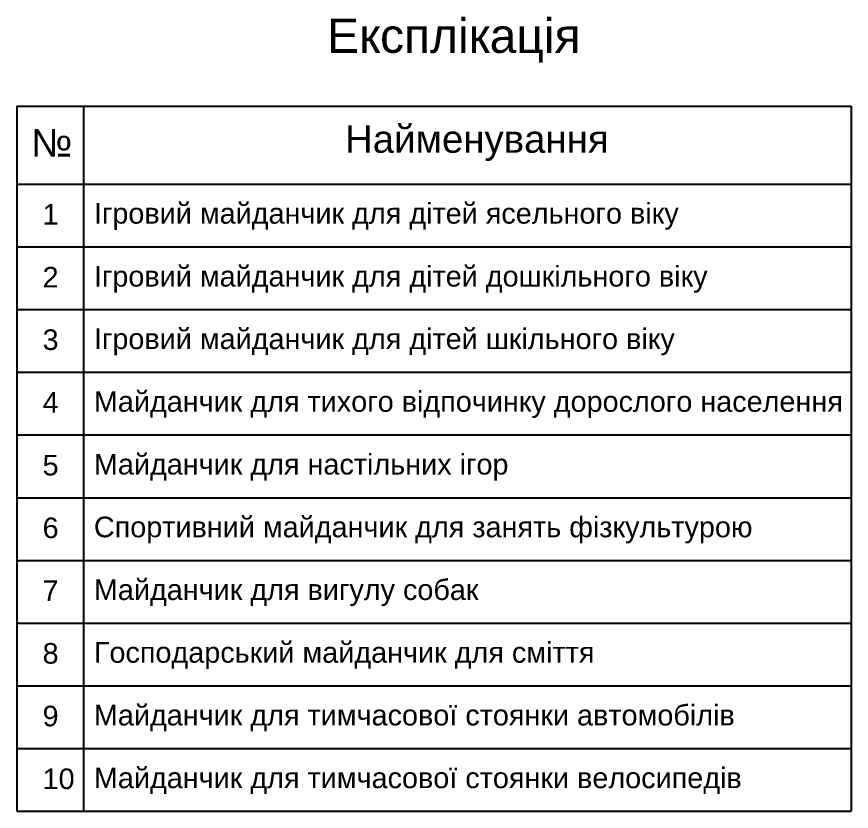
# Model space of a CAD drawing. Header units: millimetres. Extents: x 3866 to 35600, y -8896 to 9491.
# Drawn here: x 33193.6 to 33315.1, y -6860.4 to -6744.7 of the extents above; entities that cross this region are included whole.
import ezdxf

# ---------------------------------------------------------------- set-up
doc = ezdxf.new("R2010")
doc.units = ezdxf.units.MM
doc.layers.add('ВДМ', color=7, linetype='Continuous')
doc.styles.get("Standard").update_dxf_attribs({"font": 'arial.ttf'})

msp = doc.modelspace()

# ---------------------------------------------------------------- linework, layer by layer
for points in [[(33193.582, -6757.715), (33315.062, -6757.715)], [(33193.582, -6757.715), (33193.582, -6860.393)], [(33203.325, -6757.715), (33203.325, -6860.393)], [(33315.062, -6757.715), (33315.062, -6860.393)], [(33193.582, -6769.074), (33315.062, -6769.074)], [(33193.582, -6778.206), (33315.062, -6778.206)], [(33193.582, -6787.338), (33315.062, -6787.338)], [(33193.582, -6796.47), (33315.062, -6796.47)], [(33193.582, -6805.602), (33315.062, -6805.602)], [(33193.582, -6814.734), (33315.062, -6814.734)], [(33193.582, -6823.866), (33315.062, -6823.866)], [(33193.582, -6832.998), (33315.062, -6832.998)], [(33193.582, -6842.13), (33315.062, -6842.13)], [(33193.582, -6851.261), (33315.062, -6851.261)], [(33193.582, -6860.393), (33315.062, -6860.393)]]:
    msp.add_lwpolyline(points)

# ---------------------------------------------------------------- texts
at = {"layer": 'ВДМ', "attachment_point": 1}
for s, width, heights, insert, char_height in [('Експлікація', 4.32334, [0], (33238.757, -6744.971), 5), ('Найменування', 4.32334, [0], (33241.377, -6760.519), 4), ('№', 4.32334, [0], (33195.681, -6761.065), 4), ('1', 4.32334, [0], (33197.351, -6771.968), 3), ('Ігровий майданчик для дітей ясельного віку', 90.9554, [9.259], (33204.815, -6771.835), 3), ('Ігровий майданчик для дітей дошкільного віку', 90.9554, [9.259], (33204.815, -6780.996), 3), ('2', 4.32334, [0], (33197.351, -6781.129), 3), ('3', 4.32334, [0], (33197.351, -6790.232), 3), ('Ігровий майданчик для дітей шкільного віку', 90.9554, [9.259], (33204.815, -6790.099), 3), ('Майданчик для тихого відпочинку дорослого населення', 111.51027, [9.259], (33204.815, -6799.231), 3), ('4', 4.32334, [0], (33197.351, -6799.364), 3), ('5', 4.32334, [0], (33197.351, -6808.496), 3), ('Майданчик для настільних ігор', 90.9554, [9.259], (33204.815, -6808.363), 3), ('Спортивний майданчик для занять фізкультурою', 102.81496, [9.259], (33204.815, -6817.495), 3), ('6', 4.32334, [0], (33197.351, -6817.628), 3), ('7', 4.32334, [0], (33197.351, -6826.76), 3), ('Майданчик для вигулу собак', 67.48596, [9.259], (33204.815, -6826.627), 3), ('Господарський майданчик для сміття', 90.9554, [9.259], (33204.815, -6835.759), 3), ('8', 4.32334, [0], (33197.351, -6835.892), 3), ('9', 4.32334, [0], (33197.351, -6845.024), 3), ('Майданчик для тимчасової стоянки автомобілів', 101.07428, [9.259], (33204.815, -6844.891), 3), ('Майданчик для тимчасової стоянки велосипедів', 101.07428, [9.259], (33204.815, -6854.023), 3), ('10', 4.32334, [0], (33197.351, -6854.156), 3)]:
    msp.add_mtext_dynamic_manual_height_columns(s, width=width, gutter_width=12.5, heights=heights, dxfattribs=dict(at, insert=insert, char_height=char_height))

doc.saveas('drawing.dxf')
